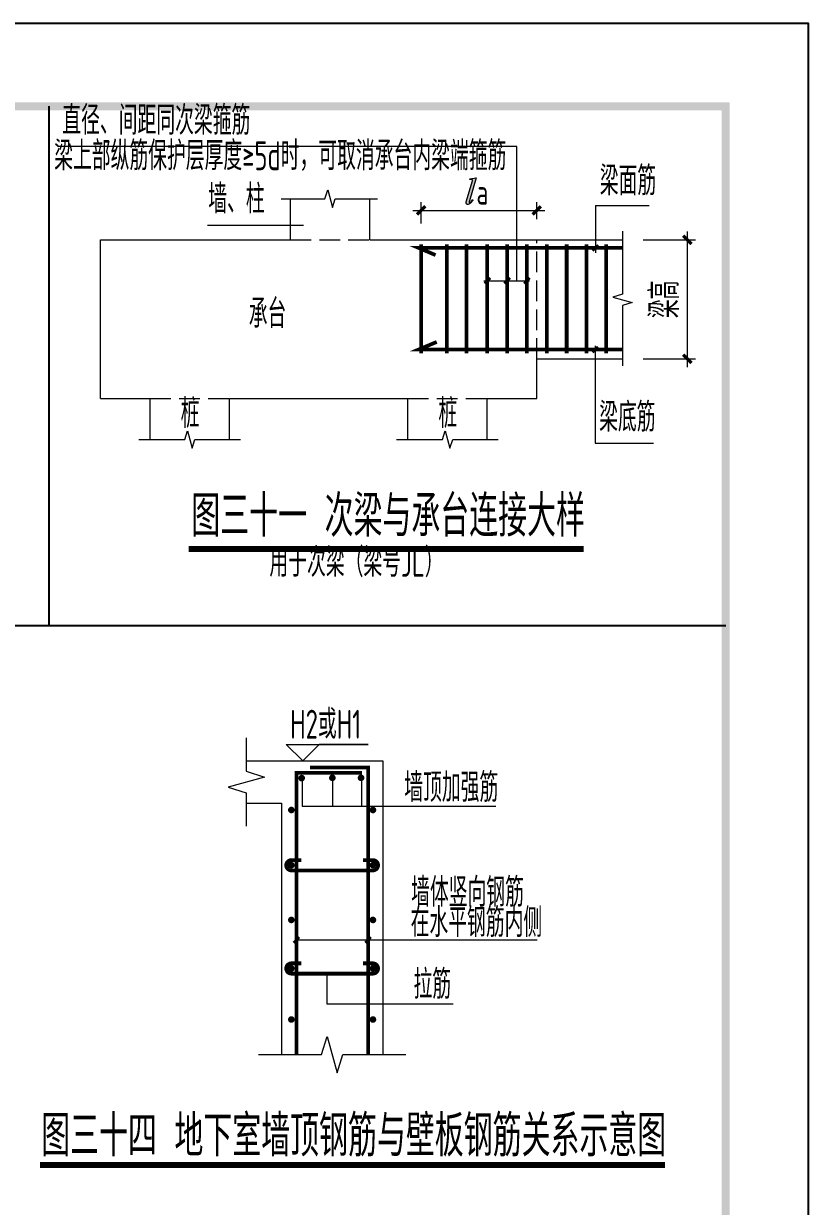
# Model space of a CAD drawing. Extents: x -129922 to 1190196, y -520662 to 139923.
# Drawn here: x -3904 to 5590, y -205420 to -191110 of the extents above; entities that cross this region are included whole.
import ezdxf
from ezdxf.enums import TextEntityAlignment as Align

# ---------------------------------------------------------------- set-up
doc = ezdxf.new("R2010")
doc.units = 0
doc.header["$LTSCALE"] = 1000
doc.header["$MEASUREMENT"] = 0
doc.linetypes.add('DASH', pattern=[0.35, 0.25, -0.1])
doc.layers.add('$AUDIT_BAD_LAYER3', color=7, linetype='Continuous')
doc.layers.add('Y-云图图框', color=7, linetype='Continuous')
for name, color, linetype, lineweight in [('S-基础-DIM', 3, 'Continuous', 20), ('S-墙柱-REIN', 1, 'Continuous', 20), ('S-大样-实线', 2, 'Continuous', 20), ('S-大样-标高', 3, 'Continuous', 20), ('S-板-BEAM', 4, 'DASH', 20), ('S-通用-TEXT', 7, 'Continuous', 20), ('S-通用-THIN', 7, 'Continuous', 20)]:
    doc.layers.add(name, color=color, linetype=linetype, lineweight=lineweight)
doc.styles.add('_YT_Name', font='', dxfattribs={"width": 0.8})
doc.styles.add('_YT_Sign_Text', font='ros.shx', dxfattribs={"width": 0.8, "bigfont": 'hztxt.shx'})
doc.styles.get("Standard").update_dxf_attribs({"font": 'gbenor.shx', "bigfont": 'gbcbig.shx'})
doc.styles.add('TSSD_Dimension', font='tssdeng.shx', dxfattribs={"width": 0.7, "bigfont": 'HZTXT.SHX'})
doc.styles.add('TSSD_Rein', font='tssdeng.shx', dxfattribs={"width": 0.7, "bigfont": 'hztxt.shx'})
doc.styles.add('TSSD_Rein_350（文字）', font='Tssdeng.shx', dxfattribs={"width": 0.65, "height": 350, "bigfont": 'hztxt.shx'})
doc.styles.get('_YT_Name').set_extended_font_data('SimHei')
doc.dimstyles.new('TSSD_20_100', dxfattribs={"dimtxt": 250, "dimasz": 100, "dimexe": 100, "dimexo": 250, "dimgap": 100, "dimtad": 1, "dimdec": 0, "dimlfac": 0.2, "dimzin": 0, "dimdsep": 46, "dimtxsty": 'TSSD_Dimension', "dimblk": 'ARCHTICK', "dimcen": 0, "dimdle": 100, "dimclrt": 7, "dimadec": 0, "dimazin": 0, "dimtfac": 1, "dimtdec": 0, "dimtix": 1, "dimtmove": 2, "dimatfit": 3, "dimfxl": 0, "dimtolj": 1, "dimtzin": 0, "dimarcsym": 0})

# ---------------------------------------------------------------- blocks, each defined once
blk = doc.blocks.new('ECMCTK_A1_横_单行图名--0')
at = {"color": 4}
blk.add_lwpolyline([(0, 0), (841, 0), (841, 594), (0, 594)], close=True, dxfattribs=at)
at = {"const_width": 1}
blk.add_lwpolyline([(25, 10), (831, 10), (831, 584), (25, 584)], close=True, dxfattribs=at)
at = {"color": 80, "flags": 3}
for tag, height, p in [('YTHQINS', 3, (34.31, 585.5)), ('ECMCKEY', 3, (292.07, 288.23)), ('YTTQINS', 5.62, (848.03, 12.81)), ('YTFRAME', 3, (652.76, 5.84)), ('YTBARCODE_T1', 3, (749.78, 5.95))]:
    blk.add_attdef(tag, text='', height=height, dxfattribs=at).set_placement(p, align=Align.MIDDLE_CENTER)
for tag, height, style, width, p in [('证书编号', 4, '_YT_Sign_Text', 0.8, (708.87, 43.81)), ('审查批准号', 4, '_YT_Sign_Text', 0.8, (761.06, 43.81)), ('工程号', 4, '_YT_Sign_Text', 0.5, (804.08, 44.12)), ('设计单位', 6, '_YT_Name', 0.8, (623.75, 38.6)), ('建设单位', 4, '_YT_Sign_Text', 0.8, (734.96, 36.11)), ('阶段', 4, '_YT_Sign_Text', 0.8, (804.08, 35.81)), ('项目号', 4, '_YT_Sign_Text', 0.5, (822.08, 33.72)), ('项目名称', 4, '_YT_Sign_Text', 0.8, (734.96, 28.11)), ('专业', 4, '_YT_Sign_Text', 0.8, (804.08, 27.31)), ('图纸编号', 4, '_YT_Sign_Text', 0.5, (803.93, 19.36)), ('图纸名称', 4.5, '_YT_Name', 0.8, (735.39, 15.06)), ('版本号', 4, '_YT_Sign_Text', 0.8, (822.08, 13)), ('出图比例', 4.2, '_YT_Sign_Text', 0.8, (681.82, 11.78)), ('日期', 4, '_YT_Sign_Text', 0.5, (803.88, 12.13))]:
    blk.add_attdef(tag, text='', height=height, dxfattribs=dict(style=style, width=width)).set_placement(p, align=Align.CENTER)
at = {"style": '_YT_Sign_Text', "width": 0.8, "flags": 3}
for tag, p, height in [('{审定人}', (605.87, 26.45), 6.24), ('{校对人}', (658.35, 26.53), 6.24), ('[审定人]', (590.95, 27.81), 4.1), ('[校对人]', (642.23, 27.82), 4.1), ('{审核人}', (606.98, 18.44), 6.24), ('[设计人]', (642.47, 20.21), 4.1), ('{设计人}', (658.48, 18.54), 6.24), ('[审核人]', (591.01, 19.76), 4.1), ('{项目负责人}', (608.28, 10.72), 6.24), ('{专业负责人}', (658.58, 10.36), 6.24), ('[项目负责人]', (590.78, 12.01), 4.1), ('[专业负责人]', (642.74, 11.77), 4.1)]:
    blk.add_attdef(tag, p, '', height=height, dxfattribs=at)
at = {"color": 80, "flags": 3}
for tag, p in [('YTQRCODE', (551.04, 11.91)), ('YTBZSIT', (25, 10)), ('EXT_TK_LEFT', (25, 10))]:
    blk.add_attdef(tag, p, '', height=3, dxfattribs=at)
blk = doc.blocks.new('_ArchTick')
at = {"color": 0, "linetype": 'ByBlock', "const_width": 0.4}
blk.add_lwpolyline([(-0.5, -0.5), (0.5, 0.5)], dxfattribs=at)
blk = doc.blocks.new('*D955')
at = {"layer": '$AUDIT_BAD_LAYER3', "color": 0, "lineweight": -2, "transparency": 16777216}
for p, q in [((226755, 322414), (227387, 322414)), ((227287, 322514), (227287, 320874)), ((226755, 320974), (227387, 320974))]:
    blk.add_line(p, q, dxfattribs=at)
at = {"layer": 'Defpoints', "color": 0, "transparency": 16777216}
for p in [(226505, 322414), (226505, 320974), (227287, 320974)]:
    blk.add_point(p, dxfattribs=at)
at = {"layer": '$AUDIT_BAD_LAYER3', "color": 0, "lineweight": -2, "transparency": 16777216, "xscale": 100, "yscale": 100, "zscale": 100}
for p, rotation in [((227287, 322414), 90), ((227287, 320974), 270)]:
    blk.add_blockref('_ArchTick', p, dxfattribs=dict(at, rotation=rotation))
at = {"layer": '$AUDIT_BAD_LAYER3', "color": 7, "transparency": 16777216, "insert": (227012, 321694), "char_height": 350, "attachment_point": 5, "rotation": 90, "style": 'TSSD_Rein_350（文字）'}
blk.add_mtext('\\A1;梁高', dxfattribs=at)
blk = doc.blocks.new('*D956')
at = {"layer": '$AUDIT_BAD_LAYER3', "color": 0, "lineweight": -2, "transparency": 16777216}
for p, q in [((224068, 322612), (224068, 322871)), ((225465, 322664), (225465, 322871)), ((223968, 322771), (225565, 322771))]:
    blk.add_line(p, q, dxfattribs=at)
at = {"layer": 'Defpoints', "color": 0, "transparency": 16777216}
for p in [(225465, 322771), (225465, 322414), (224068, 322362)]:
    blk.add_point(p, dxfattribs=at)
at = {"layer": '$AUDIT_BAD_LAYER3', "color": 0, "lineweight": -2, "transparency": 16777216, "xscale": 100, "yscale": 100, "zscale": 100, "rotation": 180}
blk.add_blockref('_ArchTick', (224068, 322771), dxfattribs=at)
at = {"layer": '$AUDIT_BAD_LAYER3', "color": 0, "lineweight": -2, "transparency": 16777216, "xscale": 100, "yscale": 100, "zscale": 100}
blk.add_blockref('_ArchTick', (225465, 322771), dxfattribs=at)
blk = doc.blocks.new('L')
blk.add_hatch(color=256).paths.add_polyline_path([(729, 1457), (517, 1424), (520, 1401), (546, 1406), (559, 1406), (573, 1406), (589, 1401), (606, 1393), (610, 1377), (608, 1358), (402, 654), (396, 630), (402, 603), (409, 589), (425, 574), (450, 570), (481, 576), (511, 593), (538, 613), (563, 638), (581, 656), (600, 683), (620, 708), (604, 732), (591, 716), (579, 697), (563, 675), (542, 652), (524, 640), (509, 640), (499, 652), (499, 671), (503, 689)])
blk.add_lwpolyline([(517, 1424), (729, 1457), (503, 689), (499, 671), (499, 652), (509, 640), (524, 640), (542, 652), (563, 675), (579, 697), (591, 716), (604, 732), (620, 708), (600, 683), (581, 656), (563, 638), (538, 613), (511, 593), (481, 576), (450, 570), (425, 574), (409, 589), (402, 603), (396, 630), (402, 654), (608, 1358), (610, 1377), (606, 1393), (589, 1401), (573, 1406), (559, 1406), (546, 1406), (520, 1401), (517, 1424)])
blk = doc.blocks.new('La')
at = {"xscale": 0.362879999956931, "yscale": 0.362879999956931, "zscale": 0.362879999956931, "rotation": 4.997341366769868e-08}
blk.add_blockref('L', (55755, 21072), dxfattribs=at)
at = {"style": 'TSSD_Rein', "width": 0.7}
blk.add_text('a', height=300, rotation=0, dxfattribs=at).set_placement((56095, 21278), align=Align.CENTER)
blk = doc.blocks.new('dfgjjsdg')
at = {"layer": 'S-墙柱-REIN', "const_width": 45}
for points in [[(293223, 276932), (293223, 280342), (294017, 280342)], [(293386, 280407), (294090, 280407), (294090, 276932)]]:
    blk.add_lwpolyline(points, dxfattribs=at)
at = {"layer": 'S-墙柱-REIN', "const_width": 40}
for points in [[(293267, 280277, 1), (293307, 280277, 1)], [(293638, 280280, 1), (293678, 280280, 1)], [(293985, 280280, 1), (294025, 280280, 1)], [(293142, 279891, 1), (293182, 279891, 1)], [(294129, 279891, 1), (294169, 279891, 1)], [(293142, 279223, 1), (293182, 279223, 1)], [(294129, 279223, 1), (294169, 279223, 1)], [(293142, 278561, 1), (293182, 278561, 1)], [(294129, 278561, 1), (294169, 278561, 1)], [(293142, 277974, 1), (293182, 277974, 1)], [(294129, 277974, 1), (294169, 277974, 1)], [(293142, 277356, 1), (293182, 277356, 1)], [(294129, 277356, 1), (294169, 277356, 1)]]:
    blk.add_lwpolyline(points, format="xyb", close=True, dxfattribs=at)
at = {"layer": 'S-墙柱-REIN', "const_width": 45}
for points in [[(293282, 279285), (293162, 279285, 1), (293162, 279160), (294149, 279160, 1), (294149, 279285), (294029, 279285)], [(293282, 278036), (293162, 278036, 1), (293162, 277911), (294149, 277911, 1), (294149, 278036), (294029, 278036)]]:
    blk.add_lwpolyline(points, format="xyb", dxfattribs=at)
at = {"layer": 'S-大样-实线'}
for p, q in [((292616, 280484), (294268, 280484)), ((294268, 280484), (294268, 276932)), ((292616, 279974), (293044, 279974)), ((293044, 279974), (293044, 276932))]:
    blk.add_line(p, q, dxfattribs=at)
at = {"layer": 'S-大样-标高'}
blk.add_lwpolyline([(294091, 280684), (293500, 280684), (293300, 280484), (293100, 280684)], close=True, dxfattribs=at)
at = {"layer": 'S-通用-TEXT'}
for p, q in [((293291, 280297), (293291, 279938)), ((293659, 280300), (293659, 279938)), ((294009, 280299), (294009, 279938)), ((293291, 279938), (295638, 279938)), ((293207, 278319), (296135, 278319)), ((293592, 277911), (293592, 277547)), ((293592, 277547), (295120, 277547))]:
    blk.add_line(p, q, dxfattribs=at)
at = {"layer": 'S-通用-TEXT', "const_width": 32}
for points in [[(293258, 278353), (293190, 278285)], [(294124, 278353), (294057, 278286)]]:
    blk.add_lwpolyline(points, dxfattribs=at)
at = {"layer": 'S-通用-TEXT', "color": 3, "const_width": 70}
blk.add_lwpolyline([(290121, 275596), (297682, 275596)], dxfattribs=at)
at = {"layer": 'S-通用-THIN'}
for points in [[(292616, 280764), (292616, 280359), (292836, 280289), (292396, 280169), (292616, 280099), (292616, 279694)], [(292764, 276932), (293526, 276932), (293596, 277152), (293716, 276712), (293786, 276932), (294548, 276932)]]:
    blk.add_lwpolyline(points, dxfattribs=at)
at = {"layer": 'S-大样-标高', "color": 7, "style": 'TSSD_Rein_350（文字）', "width": 0.65}
blk.add_text('H2或H1', height=350, rotation=0, dxfattribs=at).set_placement((294007, 280754), align=Align.RIGHT)
at = {"layer": 'S-通用-TEXT'}
for s, height, style, width, p in [('墙顶加强筋', 350, 'TSSD_Rein_350（文字）', 0.65, (294528, 279989)), ('墙体竖向钢筋', 350, 'TSSD_Rein_350（文字）', 0.65, (294611, 278721)), ('在水平钢筋内侧', 350, 'TSSD_Rein_350（文字）', 0.65, (294605, 278355)), ('拉筋', 350, 'TSSD_Rein_350（文字）', 0.65, (294640, 277607)), ('图三十四 地下室墙顶钢筋与壁板钢筋关系示意图', 500, 'TSSD_Rein', 0.7, (290135, 275699))]:
    blk.add_text(s, height=height, dxfattribs=dict(at, style=style, width=width)).set_placement(p)
blk = doc.blocks.new('DD1234')
at = {"layer": 'S-墙柱-REIN', "const_width": 45}
for points in [[(226502.4, 322317.5), (224035, 322317.5), (224241.8, 322229.9)], [(224068.3, 322362), (224068.3, 321042)], [(224377.1, 322362), (224377.1, 321042)], [(224617.1, 322362), (224617.1, 321042)], [(224867.5, 322362), (224867.5, 321042)], [(225107.5, 322362), (225107.5, 321042)], [(225347.5, 322362), (225347.5, 321042)], [(225587.5, 322362), (225587.5, 321042)], [(225827.5, 322362), (225827.5, 321042)], [(226067.5, 322362), (226067.5, 321042)], [(226305.8, 322362), (226305.8, 321042)], [(226502.4, 321086.5), (224035, 321086.5), (224256, 321179.3)]]:
    blk.add_lwpolyline(points, dxfattribs=at)
at = {"layer": 'S-大样-实线', "ltscale": 800}
for p, q in [((222485.6, 322413.5), (222485.6, 322912)), ((223445.6, 322413.5), (223445.6, 322912)), ((220186.4, 322413.5), (222485.6, 322413.5)), ((220186.4, 320493.5), (220186.4, 322413.5)), ((223445.6, 322413.5), (226502.4, 322413.5)), ((225465.1, 320973.5), (226502.4, 320973.5)), ((225465.1, 320493.5), (225465.1, 320973.5)), ((220186.4, 320493.5), (220788.6, 320493.5)), ((220788.6, 319999.5), (220788.6, 320493.5)), ((221748.6, 320493.5), (223907.3, 320493.5)), ((221748.6, 319999.5), (221748.6, 320493.5)), ((223907.3, 319999.5), (223907.3, 320493.5)), ((224867.3, 320493.5), (225465.1, 320493.5)), ((224867.3, 319999.5), (224867.3, 320493.5))]:
    blk.add_line(p, q, dxfattribs=at)
at = {"layer": 'S-板-BEAM'}
for p, q in [((222485.6, 322413.5), (223445.6, 322413.5)), ((225465.1, 320973.5), (225465.1, 322413.5)), ((220788.6, 320493.5), (221748.6, 320493.5)), ((223907.3, 320493.5), (224867.3, 320493.5))]:
    blk.add_line(p, q, dxfattribs=at)
at = {"layer": 'S-通用-TEXT'}
for p, q in [((225226.2, 323544.6), (219667, 323544.6)), ((225226.2, 321919.7), (225226.2, 323544.6)), ((226175.2, 322829.8), (226825.5, 322829.8)), ((226175.2, 322829.8), (226175.2, 322255.4)), ((221484.2, 322592.6), (222644.6, 322592.6)), ((224824.6, 321919.7), (225379.3, 321919.7)), ((226173.3, 321131.8), (226173.3, 319952.8)), ((226173.3, 319952.8), (226880.4, 319952.8))]:
    blk.add_line(p, q, dxfattribs=at)
at = {"layer": 'S-通用-TEXT', "const_width": 32}
for points in [[(226209.2, 322351.5), (226141.3, 322283.6)], [(224904.1, 321953), (224835, 321886.3)], [(225141.5, 321953.6), (225073.6, 321885.8)], [(225381.5, 321953.6), (225313.6, 321885.8)], [(226207.3, 321120.4), (226139.4, 321052.5)]]:
    blk.add_lwpolyline(points, dxfattribs=at)
at = {"layer": 'S-通用-TEXT', "color": 3, "const_width": 70}
blk.add_lwpolyline([(221253.1, 318674.2), (226034.9, 318674.2)], dxfattribs=at)
at = {"layer": 'S-通用-THIN', "ltscale": 0.05}
for points in [[(222373.4, 322912), (222903.2, 322912), (222936.9, 323017.6), (222994.3, 322806.4), (223028, 322912), (223537.6, 322912)], [(220651.3, 319999.5), (221206.2, 319999.5), (221239.9, 320105.1), (221297.3, 319893.9), (221331, 319999.5), (221880.9, 319999.5)], [(223770, 319999.5), (224324.9, 319999.5), (224358.6, 320105.1), (224416, 319893.9), (224449.7, 319999.5), (224999.6, 319999.5)]]:
    blk.add_lwpolyline(points, dxfattribs=at)
at = {"layer": 'S-通用-THIN'}
blk.add_lwpolyline([(226502.4, 322517.5), (226502.4, 321758.6), (226386.2, 321721.7), (226618.6, 321658.3), (226502.4, 321621.3), (226502.4, 320890.2)], dxfattribs=at)
blk.add_blockref('La', (168712.7, 301563.1))
at = {"layer": 'S-通用-TEXT', "color": 7, "style": 'TSSD_Rein_350（文字）', "width": 0.65}
blk.add_text('直径、间距同次梁箍筋', height=350, dxfattribs=at).set_placement((219725.5, 323580.8), align=Align.BOTTOM_LEFT)
at = {"layer": 'S-通用-TEXT', "color": 1, "style": 'TSSD_Rein_350（文字）', "width": 0.65}
blk.add_text('梁上部纵筋保护层厚度≥5d时，可取消承台内梁端箍筋', height=350, dxfattribs=at).set_placement((219627.3, 323151.8), align=Align.BOTTOM_LEFT)
at = {"layer": 'S-通用-TEXT', "style": 'TSSD_Rein_350（文字）', "width": 0.65}
for s, p in [('梁面筋', (226228.7, 322849.2)), ('墙、柱', (221490.8, 322629.1)), ('承台', (221981.4, 321242.3)), ('梁底筋', (226220.6, 319989.2)), ('用于次梁（梁号JL）', (222231.3, 318232.9))]:
    blk.add_text(s, height=350, dxfattribs=at).set_placement(p, align=Align.BOTTOM_LEFT)
at = {"layer": 'S-通用-TEXT'}
for s, height, style, width, p in [('桩', 350, 'TSSD_Rein_350（文字）', 0.65, (221157.2, 320138.1)), ('桩', 350, 'TSSD_Rein_350（文字）', 0.65, (224275.9, 320138.1)), ('图三十一 次梁与承台连接大样', 500, 'TSSD_Rein', 0.7, (221286.5, 318823.6))]:
    blk.add_text(s, height=height, dxfattribs=dict(at, style=style, width=width)).set_placement(p)
at = {"layer": 'S-基础-DIM'}
dim = blk.add_linear_dim(base=(225465.1, 322771.3), p1=(224068.3, 322362), p2=(225465.1, 322413.5), text=' ', dimstyle='TSSD_20_100', override={"dimtxsty": 'TSSD_Rein_350（文字）'}, dxfattribs=at)
dim.commit()
dim.dimension.update_dxf_attribs({"geometry": '*D956', "text_midpoint": (224766.7, 322771.3)})
dim = blk.add_linear_dim(base=(227287, 320973.5), p1=(226505.2, 322413.5), p2=(226505.2, 320973.5), angle=270, text='梁高', dimstyle='TSSD_20_100', override={"dimtxsty": 'TSSD_Rein_350（文字）'}, dxfattribs=at)
dim.commit()
dim.dimension.update_dxf_attribs({"geometry": '*D955', "text_midpoint": (227012, 321693.5)})

msp = doc.modelspace()

# ---------------------------------------------------------------- linework, layer by layer
for p, q in [((-3600.4, -192110.4), (-3600.4, -198383.9)), ((-13498.6, -198393.5), (4590, -198393.5))]:
    msp.add_line(p, q)

# ---------------------------------------------------------------- block references
msp.add_blockref('dfgjjsdg', (-293827.1, -480515.6))
at = {"layer": 'S-通用-TEXT'}
msp.add_blockref('DD1234', (-223161.9, -516140.5), dxfattribs=at)
at = {"layer": 'Y-云图图框', "xscale": 100, "yscale": 100, "zscale": 100}
msp.add_blockref('ECMCTK_A1_横_单行图名--0', (-78510, -250510.4), dxfattribs=at)

doc.saveas('drawing.dxf')
